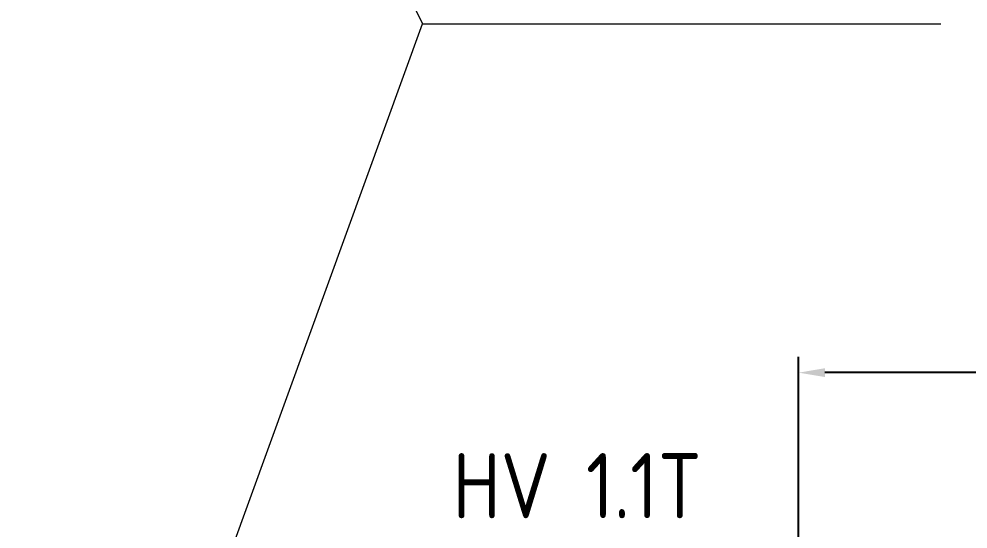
# Model space of a CAD drawing. Extents: x 59521 to 184406, y -1257 to 56672.
# Drawn here: x 74573 to 76466, y 10999 to 12016 of the extents above; entities that cross this region are included whole.
import ezdxf

# ---------------------------------------------------------------- set-up
doc = ezdxf.new("R2010")
doc.units = 0
doc.header["$MEASUREMENT"] = 0
doc.header["$PDMODE"] = 2
doc.header["$PDSIZE"] = 0.2
doc.layers.get('0').update_dxf_attribs({"linetype": 'CONTINUOUS'})
doc.layers.get('DEFPOINTS').update_dxf_attribs({"linetype": 'CONTINUOUS'})
doc.layers.add('THICK', color=7, linetype='CONTINUOUS', lineweight=0)
doc.layers.add('标注', color=5, linetype='CONTINUOUS', lineweight=18)
doc.styles.get("Standard").update_dxf_attribs({"font": '', "height": 60})
doc.styles.add('txtstyle_200', font='tssdeng.shx', dxfattribs={"bigfont": 'hztxt.shx'})
doc.styles.add('仿宋', font='', dxfattribs={"width": 0.8})
doc.styles.get('Standard').set_extended_font_data('SimSun')
doc.styles.get('仿宋').set_extended_font_data('SimSun')
doc.dimstyles.new('12倍', dxfattribs={"dimscale": 21, "dimtxt": 3.5, "dimasz": 2.5, "dimexe": 1.5, "dimexo": 0, "dimgap": 1, "dimtad": 1, "dimtoh": 1, "dimdsep": 46, "dimtxsty": '仿宋', "dimcen": 2.5, "dimdle": 5, "dimclrd": 4, "dimclre": 4, "dimclrt": 3, "dimadec": 0, "dimazin": 0, "dimtfac": 1, "dimtmove": 0, "dimatfit": 3, "dimfxl": 1, "dimtolj": 1, "dimarcsym": 0})
doc.dimstyles.new('DJ', dxfattribs={"dimtxt": 75, "dimasz": 75, "dimexe": 20, "dimexo": 0, "dimgap": 20, "dimtad": 1, "dimdec": 1, "dimtxsty": 'Standard', "dimcen": 10, "dimclrd": 95, "dimclre": 95, "dimclrt": 95, "dimadec": 0, "dimazin": 0, "dimtfac": 1, "dimtdec": 1, "dimtmove": 1, "dimatfit": 3, "dimfxl": 1, "dimlwd": 13, "dimlwe": 15, "dimarcsym": 0})

# ---------------------------------------------------------------- blocks, each defined once
blk = doc.blocks.new('*D205')
at = {"color": 4, "linetype": 'Continuous', "lineweight": -2}
for p, q in [((76128.2, 10278.2), (76128.2, 11342)), ((77568.2, 10928.2), (77568.2, 11342)), ((77515.7, 11310.5), (76180.7, 11310.5))]:
    blk.add_line(p, q, dxfattribs=at)
at = {"color": 4}
for points in [[(76180.7, 11319.3), (76180.7, 11301.8), (76128.2, 11310.5)], [(77515.7, 11319.3), (77515.7, 11301.8), (77568.2, 11310.5)]]:
    blk.add_solid(points, dxfattribs=at)
at = {"layer": 'DEFPOINTS', "color": 0}
for p in [(76128.2, 11310.5), (77568.2, 10928.2), (76128.2, 10278.2)]:
    blk.add_point(p, dxfattribs=at)
at = {"color": 3, "insert": (76848.2, 11368.3), "char_height": 73.5, "attachment_point": 5, "style": '仿宋'}
blk.add_mtext('\\A1;1440', dxfattribs=at)

msp = doc.modelspace()

# ---------------------------------------------------------------- texts
at = {"layer": '标注', "color": 1, "insert": (75437.944, 11020.084), "char_height": 130, "width": 794.04828, "attachment_point": 7, "style": 'txtstyle_200'}
msp.add_mtext('{\\Fgbenor,gbcbig|c134;HV 1.1T}', dxfattribs=at)

# ---------------------------------------------------------------- dimensions: what is measured, and where the dimension line sits
dim = msp.add_linear_dim(base=(76128.237, 11310.505), p1=(77568.239, 10928.2), p2=(76128.237, 10278.226), dimstyle='12倍')
dim.commit()
dim.dimension.update_dxf_attribs({"geometry": '*D205', "text_midpoint": (76848.238, 11368.255)})

# ---------------------------------------------------------------- leaders
at = {"layer": 'THICK', "lineweight": -3}
for points in [[(74614.239, 13554.528), (75377.953, 12006.121)], [(74572.524, 9792.023), (75377.953, 12006.121), (76411.766, 12006.121)]]:
    msp.add_leader(points, dimstyle='DJ', override={"dimtad": 0, "dimfxl": 1.25, "dimarcsym": 1}, dxfattribs=at)

doc.saveas('drawing.dxf')
